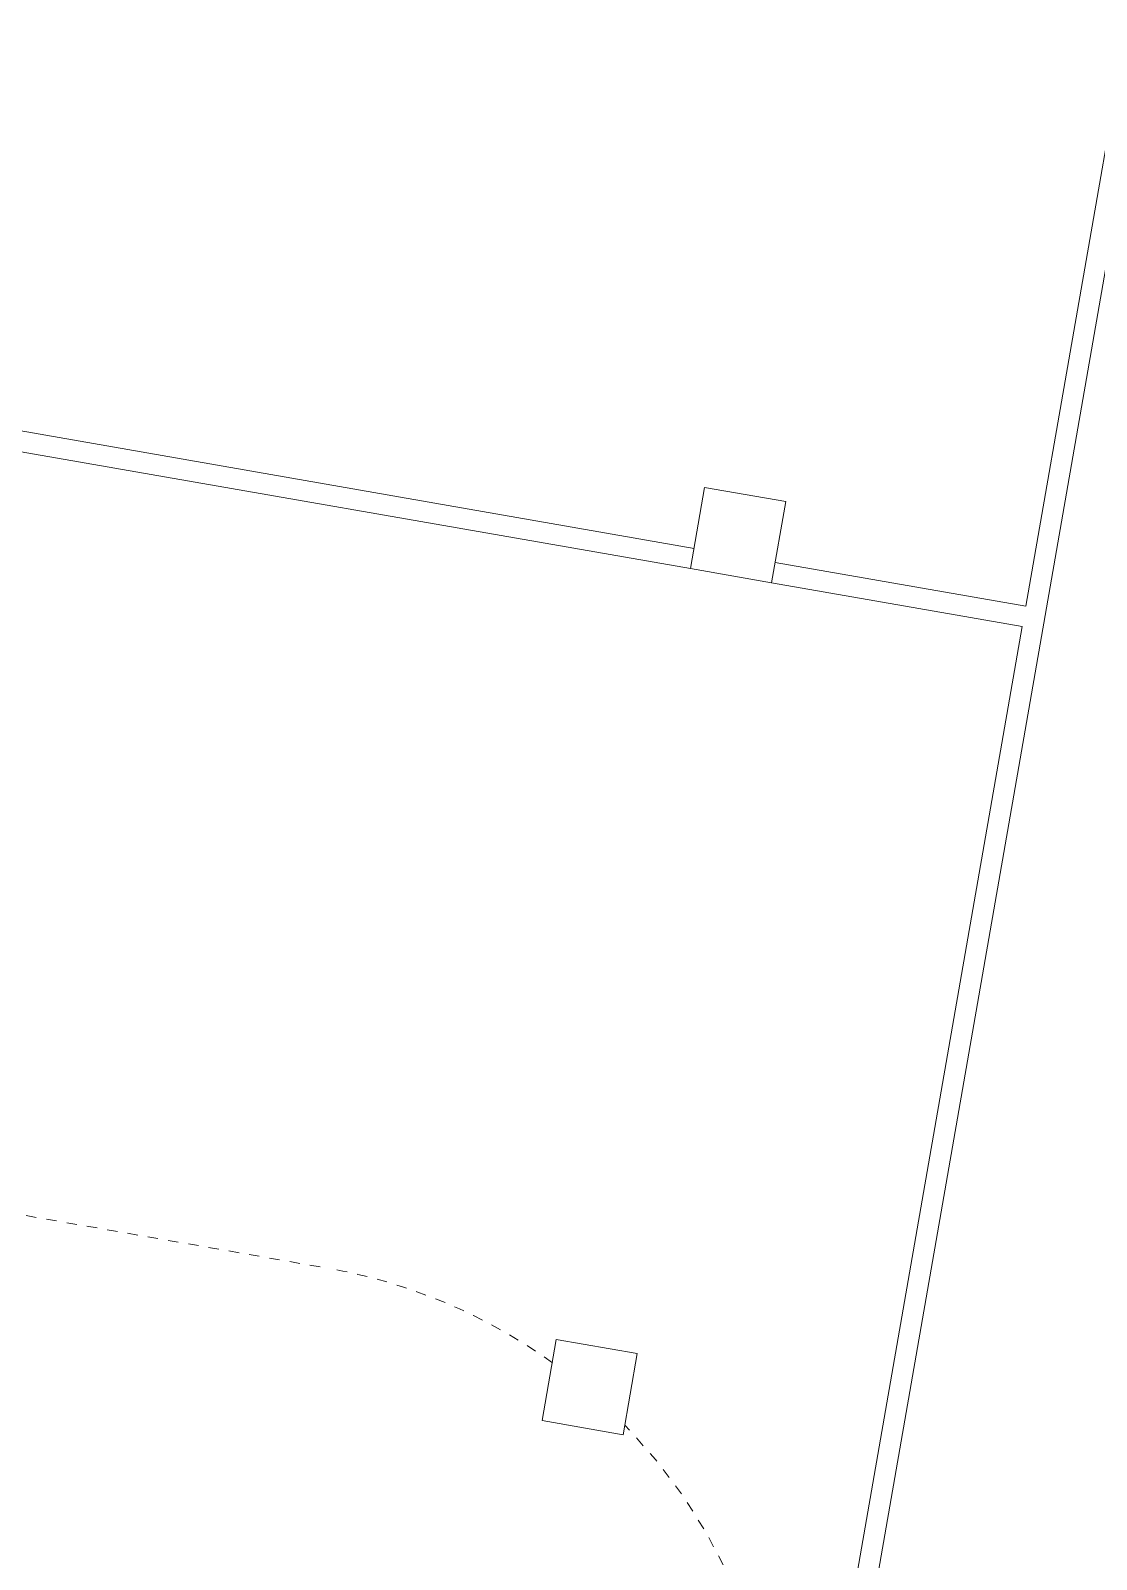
# Model space of a CAD drawing. Extents: x 274235 to 276654, y 142848 to 144425.
# Drawn here: x 276305.97 to 276316.33, y 143164.97 to 143179.83 of the extents above; entities that cross this region are included whole.
import ezdxf

# ---------------------------------------------------------------- set-up
doc = ezdxf.new("R2010")
doc.units = 0
doc.header["$LTSCALE"] = 1.5
doc.linetypes.add('ACM-G-HIDDEN2', pattern=[4.7625, 3.175, -1.5875])
doc.layers.get('0').update_dxf_attribs({"linetype": 'CONTINUOUS', "lineweight": 0})
for name, color, linetype, lineweight in [('_ACM-A-DETL', 7, 'CONTINUOUS', 5), ('_ACM-A-WALL-FULL', 6, 'CONTINUOUS', 13), ('_ACM-S-STRU-CLOS', 5, 'CONTINUOUS', 5)]:
    doc.layers.add(name, color=color, linetype=linetype, lineweight=lineweight)

# ---------------------------------------------------------------- blocks, each defined once
blk = doc.blocks.new('M_Concrete-Rectangular-Column - 800 x 800mm-V747-B1_Working')
at = {"layer": '_ACM-A-DETL', "color": 250}
for p, q in [((400, 400), (-400, 400)), ((-400, 400), (-400, -400)), ((400, -400), (400, 400)), ((-400, -400), (400, -400))]:
    blk.add_line(p, q, dxfattribs=at)
blk = doc.blocks.new('M_Concrete-Rectangular-Column - 800 x 800mm-V750-B1_Working')
at = {"layer": '_ACM-A-DETL', "color": 250}
for p, q in [((400, 400), (-400, 400)), ((-400, 400), (-400, -400)), ((400, -400), (400, 400)), ((-400, -400), (400, -400))]:
    blk.add_line(p, q, dxfattribs=at)
blk = doc.blocks.new('BASEMENT20250512')
at = {"layer": '_ACM-A-DETL', "color": 250, "linetype": 'ACM-G-HIDDEN2'}
blk.add_line((1009523.3009, 773104.5652), (1047898.7415, 773104.5652), dxfattribs=at)
for start, end in [(64.15684939, 90), (339.86186538, 54.07503032)]:
    blk.add_arc((1047898.7415, 767804.5652), 5300, start, end, dxfattribs=at)
at = {"layer": '_ACM-A-WALL-FULL', "lineweight": 9}
for p, q in [((1053676.9151, 766511.671), (1053676.9151, 816404.5648)), ((1053476.9151, 805404.5651), (1053476.9151, 780604.5652)), ((1050204.1233, 780604.5652), (1042604.1233, 780604.5652)), ((1053476.9151, 780604.5652), (1051004.1233, 780604.5652)), ((1042604.1233, 780404.5652), (1050204.1233, 780404.5652)), ((1051004.1233, 780404.5652), (1053476.9151, 780404.5652)), ((1053476.9151, 780404.5652), (1053476.9151, 766594.5137))]:
    blk.add_line(p, q, dxfattribs=at)
at = {"layer": '_ACM-S-STRU-CLOS'}
for name, p in [('M_Concrete-Rectangular-Column - 800 x 800mm-V750-B1_Working', (1050604.1233, 780804.5652)), ('M_Concrete-Rectangular-Column - 800 x 800mm-V747-B1_Working', (1050604.1233, 772404.5652))]:
    blk.add_blockref(name, p, dxfattribs=at)

msp = doc.modelspace()

# ---------------------------------------------------------------- block references
at = {"xscale": 0.0009999999999999994, "yscale": 0.001, "zscale": 0.001, "rotation": 350.1075696352769}
msp.add_blockref('BASEMENT20250512', (275143.722, 142586.221), dxfattribs=at)

doc.saveas('drawing.dxf')
